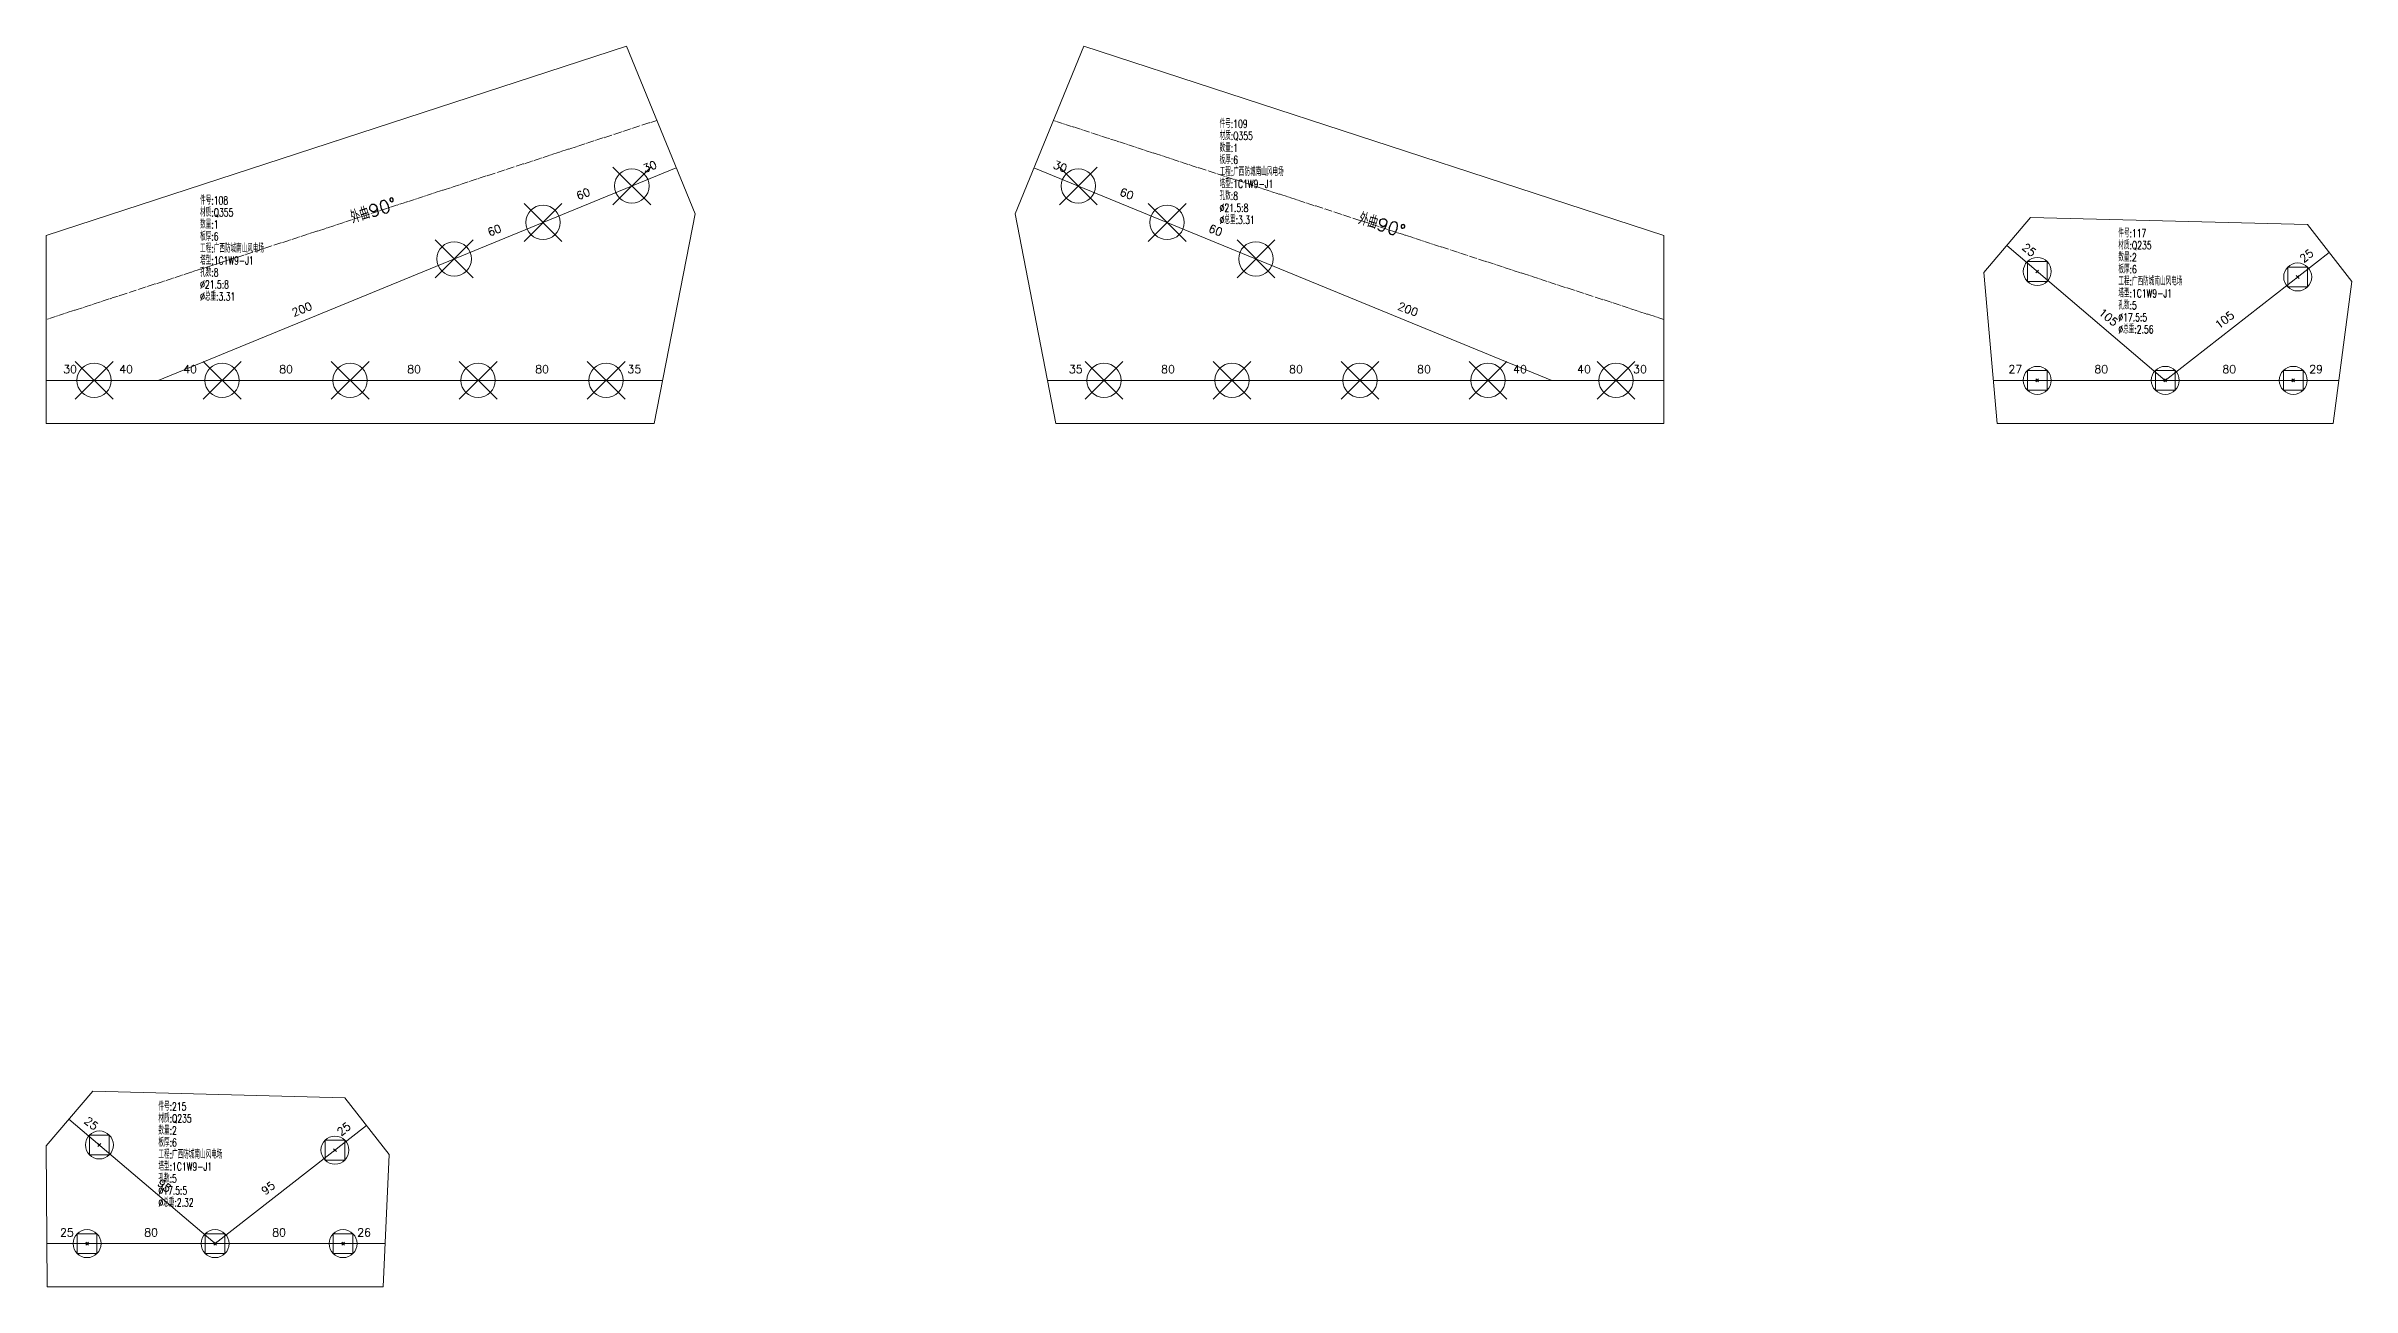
# Model space of a CAD drawing. Extents: x -105 to 10956, y -4548 to 9487.
# Drawn here: x 0 to 1441, y 4329 to 5104 of the extents above; entities that cross this region are included whole.
import ezdxf
from ezdxf.enums import TextEntityAlignment as Align

# ---------------------------------------------------------------- set-up
doc = ezdxf.new("R2010")
doc.units = 0
doc.header["$MEASUREMENT"] = 0
doc.linetypes.add('制弯线', pattern=[5.9, 4, -0.5, 0.2, -0.5, 0.2, -0.5])
doc.layers.add('1', color=7, linetype='CONTINUOUS', lineweight=25)
doc.layers.add('2', color=7, linetype='CONTINUOUS', lineweight=25)
doc.styles.get("Standard").update_dxf_attribs({"font": 'simplex.shx', "width": 0.7, "height": 3, "bigfont": 'gbhzfs.shx'})

msp = doc.modelspace()

# ---------------------------------------------------------------- linework, layer by layer
at = {"layer": '1', "color": 7, "linetype": 'Continuous', "lineweight": 18}
for p, q in [((362.65063, 5103.96563), (0, 4985.74466)), ((405.58385, 4999.29064), (362.65063, 5103.96563)), ((648.51708, 5103.96563), (605.58385, 4999.29064)), ((1011.16771, 4985.74466), (648.51708, 5103.96563)), ((380, 4868.15497), (405.58385, 4999.29064)), ((605.58385, 4999.29064), (631.16771, 4868.15497)), ((1240.31387, 4996.90911), (1211.16771, 4962.62426)), ((1413.40872, 4992.47837), (1240.31387, 4996.90911)), ((1441.10133, 4957.00839), (1413.40872, 4992.47837)), ((0, 4985.74466), (0, 4868.15497)), ((1011.16771, 4868.15497), (1011.16771, 4985.74466)), ((1211.16771, 4962.62426), (1219.46418, 4868.15497)), ((1429.46418, 4868.15497), (1441.10133, 4957.00839)), ((0, 4868.15497), (380, 4868.15497)), ((631.16771, 4868.15497), (1011.16771, 4868.15497)), ((1219.46418, 4868.15497), (1429.46418, 4868.15497)), ((29.18162, 4451.18269), (0, 4416.92728)), ((186.68798, 4446.9845), (29.18162, 4451.18269)), ((214.37578, 4411.51077), (186.68798, 4446.9845)), ((0, 4416.92728), (0.61353, 4328.8257)), ((210.61353, 4328.8257), (214.37578, 4411.51077)), ((0.61353, 4328.8257), (210.61353, 4328.8257))]:
    msp.add_line(p, q, dxfattribs=at)
at = {"layer": '1', "color": 7, "linetype": 'Continuous', "lineweight": 13}
for p, q in [((354.23901, 5004.76253), (377.88901, 5028.41253)), ((377.88901, 5004.76253), (354.23901, 5028.41253)), ((633.27868, 5004.76253), (656.92868, 5028.41253)), ((656.92868, 5004.76253), (633.27868, 5028.41253)), ((298.72697, 4981.99385), (322.37697, 5005.64385)), ((322.37697, 4981.99385), (298.72697, 5005.64385)), ((688.79074, 4981.99385), (712.44074, 5005.64385)), ((712.44074, 4981.99385), (688.79074, 5005.64385)), ((243.21492, 4959.22517), (266.86492, 4982.87517)), ((266.86492, 4959.22517), (243.21492, 4982.87517)), ((744.30279, 4959.22517), (767.95279, 4982.87517)), ((767.95279, 4959.22517), (744.30279, 4982.87517)), ((1238.27824, 4957.00752), (1238.27824, 4969.38002)), ((1238.27824, 4969.38002), (1250.65074, 4969.38002)), ((1243.58949, 4962.31877), (1245.33949, 4964.06877)), ((1245.33949, 4962.31877), (1243.58949, 4964.06877)), ((1250.65074, 4969.38002), (1250.65074, 4957.00752)), ((1401.05553, 4953.56646), (1401.05553, 4965.93896)), ((1401.05553, 4965.93896), (1413.42803, 4965.93896)), ((1406.36678, 4958.87771), (1408.11678, 4960.62771)), ((1408.11678, 4958.87771), (1406.36678, 4960.62771)), ((1413.42803, 4965.93896), (1413.42803, 4953.56646)), ((1250.65074, 4957.00752), (1238.27824, 4957.00752)), ((1413.42803, 4953.56646), (1401.05553, 4953.56646)), ((18.17501, 4883.32997), (41.82501, 4906.97997)), ((41.82501, 4883.32997), (18.17501, 4906.97997)), ((98.175, 4883.32997), (121.825, 4906.97997)), ((121.825, 4883.32997), (98.175, 4906.97997)), ((178.175, 4883.32997), (201.825, 4906.97997)), ((201.825, 4883.32997), (178.175, 4906.97997)), ((258.17501, 4883.32997), (281.82501, 4906.97997)), ((281.82501, 4883.32997), (258.17501, 4906.97997)), ((338.175, 4883.32997), (361.825, 4906.97997)), ((361.825, 4883.32997), (338.175, 4906.97997)), ((649.34271, 4883.32997), (672.99271, 4906.97997)), ((672.99271, 4883.32997), (649.34271, 4906.97997)), ((729.34271, 4883.32997), (752.99271, 4906.97997)), ((752.99271, 4883.32997), (729.34271, 4906.97997)), ((809.34271, 4883.32997), (832.99271, 4906.97997)), ((832.99271, 4883.32997), (809.34271, 4906.97997)), ((889.34271, 4883.32997), (912.99271, 4906.97997)), ((912.99271, 4883.32997), (889.34271, 4906.97997)), ((969.34271, 4883.32997), (992.99271, 4906.97997)), ((992.99271, 4883.32997), (969.34271, 4906.97997)), ((1238.27793, 4888.96872), (1238.27793, 4901.34122)), ((1238.27793, 4901.34122), (1250.65043, 4901.34122)), ((1250.65043, 4901.34122), (1250.65043, 4888.96872)), ((1318.27793, 4888.96872), (1318.27793, 4901.34122)), ((1318.27793, 4901.34122), (1330.65043, 4901.34122)), ((1330.65043, 4901.34122), (1330.65043, 4888.96872)), ((1398.27793, 4888.96872), (1398.27793, 4901.34122)), ((1398.27793, 4901.34122), (1410.65043, 4901.34122)), ((1410.65043, 4901.34122), (1410.65043, 4888.96872)), ((1250.65043, 4888.96872), (1238.27793, 4888.96872)), ((1243.58918, 4894.27997), (1245.33918, 4896.02997)), ((1245.33918, 4894.27997), (1243.58918, 4896.02997)), ((1330.65043, 4888.96872), (1318.27793, 4888.96872)), ((1323.58918, 4894.27997), (1325.33918, 4896.02997)), ((1325.33918, 4894.27997), (1323.58918, 4896.02997)), ((1410.65043, 4888.96872), (1398.27793, 4888.96872)), ((1403.58918, 4894.27997), (1405.33918, 4896.02997)), ((1405.33918, 4894.27997), (1403.58918, 4896.02997)), ((27.11093, 4411.27625), (27.11093, 4423.64875)), ((27.11093, 4423.64875), (39.48343, 4423.64875)), ((39.48343, 4411.27625), (27.11093, 4411.27625)), ((32.42218, 4416.5875), (34.17218, 4418.3375)), ((34.17218, 4416.5875), (32.42218, 4418.3375)), ((39.48343, 4423.64875), (39.48343, 4411.27625)), ((174.33036, 4408.07343), (174.33036, 4420.44593)), ((174.33036, 4420.44593), (186.70286, 4420.44593)), ((179.64161, 4413.38468), (181.39161, 4415.13468)), ((181.39161, 4413.38468), (179.64161, 4415.13468)), ((186.70286, 4420.44593), (186.70286, 4408.07343)), ((186.70286, 4408.07343), (174.33036, 4408.07343)), ((19.42728, 4349.63945), (19.42728, 4362.01195)), ((19.42728, 4362.01195), (31.79978, 4362.01195)), ((24.73853, 4354.9507), (26.48853, 4356.7007)), ((26.48853, 4354.9507), (24.73853, 4356.7007)), ((31.79978, 4362.01195), (31.79978, 4349.63945)), ((99.42728, 4349.63945), (99.42728, 4362.01195)), ((99.42728, 4362.01195), (111.79978, 4362.01195)), ((104.73853, 4354.9507), (106.48853, 4356.7007)), ((106.48853, 4354.9507), (104.73853, 4356.7007)), ((111.79978, 4362.01195), (111.79978, 4349.63945)), ((179.42728, 4349.63945), (179.42728, 4362.01195)), ((179.42728, 4362.01195), (191.79978, 4362.01195)), ((184.73853, 4354.9507), (186.48853, 4356.7007)), ((186.48853, 4354.9507), (184.73853, 4356.7007)), ((191.79978, 4362.01195), (191.79978, 4349.63945)), ((31.79978, 4349.63945), (19.42728, 4349.63945)), ((111.79978, 4349.63945), (99.42728, 4349.63945)), ((191.79978, 4349.63945), (179.42728, 4349.63945))]:
    msp.add_line(p, q, dxfattribs=at)
for centre, radius in [((366.06401, 5016.58753), 10.75), ((645.10368, 5016.58753), 10.75), ((310.55197, 4993.81885), 10.75), ((700.61574, 4993.81885), 10.75), ((255.03992, 4971.05017), 10.75), ((756.12779, 4971.05017), 10.75), ((1244.46449, 4963.19377), 8.75), ((1407.24178, 4959.75271), 8.75), ((30.00001, 4895.15497), 10.75), ((110, 4895.15497), 10.75), ((190, 4895.15497), 10.75), ((270.00001, 4895.15497), 10.75), ((350, 4895.15497), 10.75), ((661.16771, 4895.15497), 10.75), ((741.16771, 4895.15497), 10.75), ((821.16771, 4895.15497), 10.75), ((901.16771, 4895.15497), 10.75), ((981.16771, 4895.15497), 10.75), ((1244.46418, 4895.15497), 8.75), ((1324.46418, 4895.15497), 8.75), ((1404.46418, 4895.15497), 8.75), ((33.29718, 4417.4625), 8.75), ((180.51661, 4414.25968), 8.75), ((25.61353, 4355.8257), 8.75), ((105.61353, 4355.8257), 8.75), ((185.61353, 4355.8257), 8.75)]:
    msp.add_circle(centre, radius, dxfattribs=at)
at = {"layer": '2', "color": 190, "linetype": '制弯线', "lineweight": 13}
for p, q in [((381.67674, 5057.57829), (0, 4933.15497)), ((1011.16771, 4933.15497), (629.49097, 5057.57829))]:
    msp.add_line(p, q, dxfattribs=at)
at = {"layer": '2', "color": 9, "linetype": 'Continuous', "lineweight": 13}
for p, q in [((70.00058, 4895.15491), (393.82004, 5027.97186)), ((941.16708, 4895.15497), (617.34768, 5027.97189)), ((1324.50237, 4895.15497), (1225.41692, 4979.38572)), ((1324.50204, 4895.15497), (1426.94734, 4975.13748)), ((0, 4895.15491), (385.26754, 4895.15492)), ((1011.16771, 4895.15497), (625.90016, 4895.15497)), ((1217.09299, 4895.15497), (1433.00037, 4895.15497)), ((105.65075, 4355.8257), (14.26656, 4433.67436)), ((105.65074, 4355.8257), (200.22422, 4429.6418)), ((0.4255, 4355.8257), (211.84206, 4355.8257))]:
    msp.add_line(p, q, dxfattribs=at)

# ---------------------------------------------------------------- texts
at = {"layer": '2', "color": 7, "linetype": 'Continuous', "lineweight": 13}
for s, rotation, p in [('30', 22, (378.80359, 5025.0553)), ('30', 339, (632.36412, 5025.05531)), ('60', 22, (337.16956, 5007.97879)), ('60', 339, (673.99814, 5007.97879)), ('60', 22, (281.65751, 4985.21011)), ('60', 339, (729.5102, 4985.21011)), ('25', 321, (1236.88376, 4973.57547)), ('25', 38, (1415.24839, 4969.80976)), ('200', 22, (161.38182, 4935.87814)), ('200', 339, (849.78587, 4935.87817)), ('105', 321, (1286.42648, 4931.4601)), ('105', 38, (1364.02574, 4929.8185)), ('25', 321, (25.72731, 4427.85213)), ('25', 38, (188.52456, 4424.31566)), ('95', 321, (71.41941, 4388.9278)), ('95', 38, (141.23782, 4387.4076))]:
    msp.add_text(s, height=5, rotation=rotation, dxfattribs=at).set_placement(p, align=Align.BOTTOM_CENTER)
for rotation, p in [(18, (192.38806, 4990.61285)), (343, (818.77964, 4990.61285))]:
    msp.add_text('外曲90%%d', height=8, rotation=rotation, dxfattribs=at).set_placement(p, align=Align.BOTTOM_LEFT)
for s, p in [('30', (15, 4898.15494)), ('40', (50.00029, 4898.15494)), ('40', (90.00029, 4898.15494)), ('80', (150, 4898.15497)), ('80', (230, 4898.15497)), ('80', (310, 4898.15497)), ('35', (367.63377, 4898.15494)), ('35', (643.53393, 4898.15497)), ('80', (701.16771, 4898.15497)), ('80', (781.16771, 4898.15497)), ('80', (861.16771, 4898.15497)), ('40', (921.1674, 4898.15497)), ('40', (961.1674, 4898.15497)), ('30', (996.16771, 4898.15497)), ('27', (1230.77858, 4898.15497)), ('80', (1284.46418, 4898.15497)), ('80', (1364.46418, 4898.15497)), ('29', (1418.73228, 4898.15497)), ('25', (13.01952, 4358.8257)), ('80', (65.61353, 4358.8257)), ('80', (145.61353, 4358.8257)), ('26', (198.72779, 4358.8257))]:
    msp.add_text(s, height=5, dxfattribs=at).set_placement(p, align=Align.BOTTOM_CENTER)
at = {"layer": '2', "color": 7, "linetype": 'Continuous', "lineweight": 13, "char_height": 5, "width": 500, "attachment_point": 1, "line_spacing_factor": 0.9}
for s, insert in [('件号:109\\P材质:Q355\\P数量:1\\P板厚:6\\P工程:广西防城南山风电场\\P塔型:1C1W9-J1\\P孔数:8\\P%%c21.5:8\\P%%c总重:3.31', (733.42928, 5057.91366)), ('件号:108\\P材质:Q355\\P数量:1\\P板厚:6\\P工程:广西防城南山风电场\\P塔型:1C1W9-J1\\P孔数:8\\P%%c21.5:8\\P%%c总重:3.31', (96.24789, 5010.06007)), ('件号:117\\P材质:Q235\\P数量:2\\P板厚:6\\P工程:广西防城南山风电场\\P塔型:1C1W9-J1\\P孔数:5\\P%%c17.5:5\\P%%c总重:2.56', (1295.13452, 4989.53204)), ('件号:215\\P材质:Q235\\P数量:2\\P板厚:6\\P工程:广西防城南山风电场\\P塔型:1C1W9-J1\\P孔数:5\\P%%c17.5:5\\P%%c总重:2.32', (70.18789, 4444.0042))]:
    msp.add_mtext(s, dxfattribs=dict(at, insert=insert))

doc.saveas('drawing.dxf')
